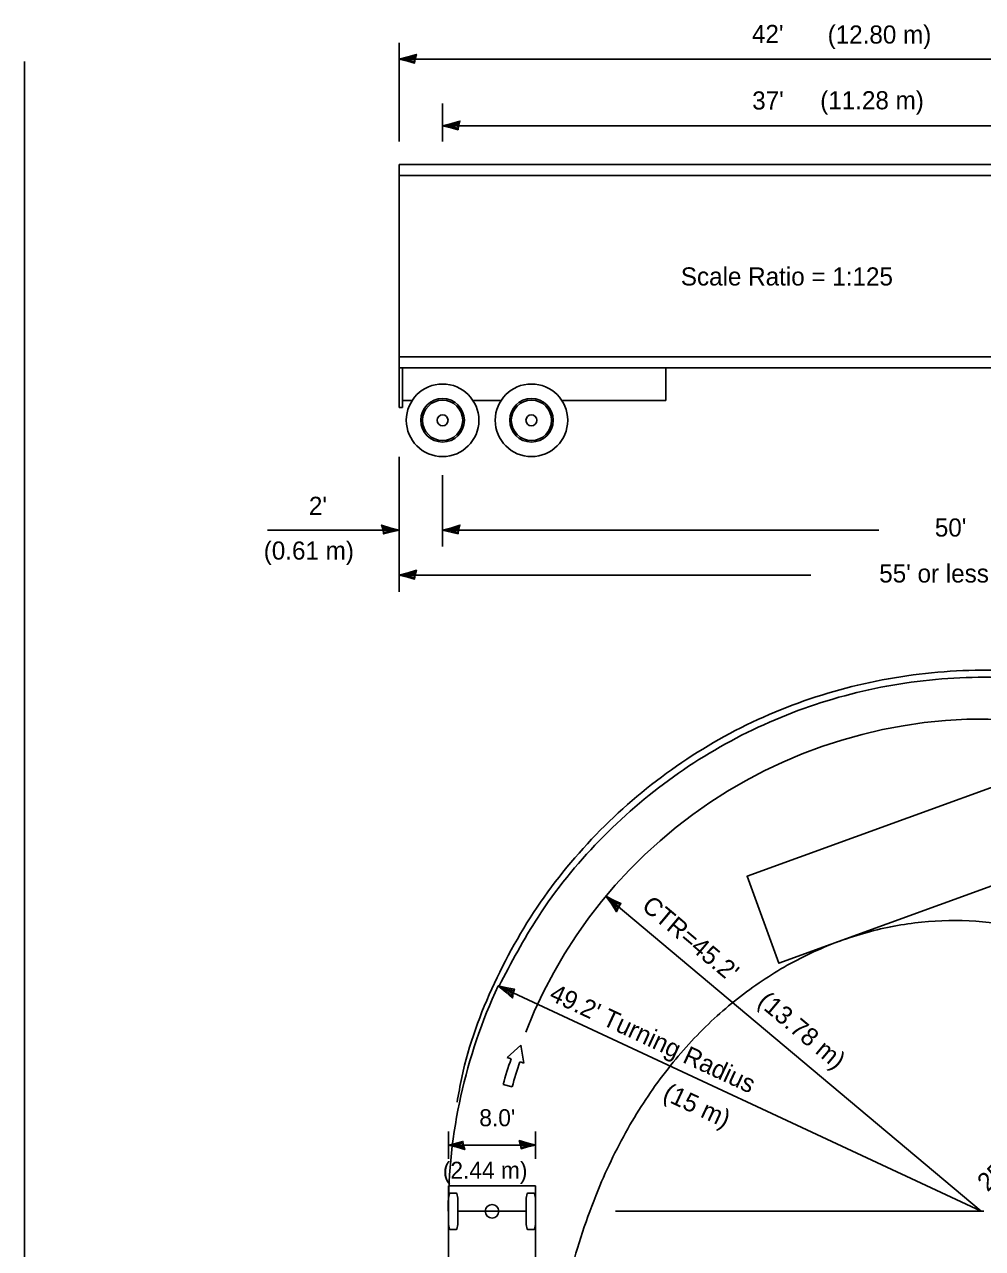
# Model space of a CAD drawing. Extents: x 2145173 to 2147094, y 2149363 to 2149822.
# Drawn here: x 2146867.7 to 2146916.1, y 2149589.7 to 2149651.5 of the extents above; entities that cross this region are included whole.
import ezdxf

# ---------------------------------------------------------------- set-up
doc = ezdxf.new("R2010")
doc.units = 0
for name, color, linetype in [('Design_EX_Roadway Dimensions', 7, 'Continuous'), ('Sheets_General Details', 7, 'Continuous'), ('Topo_Building', 7, 'Continuous')]:
    doc.layers.add(name, color=color, linetype=linetype)

msp = doc.modelspace()

# ---------------------------------------------------------------- linework, layer by layer
at = {"layer": 'Design_EX_Roadway Dimensions'}
for p, q in [((2146886.649, 2149650.567), (2146886.649, 2149645.591)), ((2146932.811, 2149649.743), (2146886.649, 2149649.743)), ((2146888.848, 2149647.505), (2146888.848, 2149645.593)), ((2146929.513, 2149646.376), (2146888.848, 2149646.376)), ((2146886.649, 2149629.672), (2146886.649, 2149622.858)), ((2146888.848, 2149628.752), (2146888.848, 2149625.158)), ((2146880.014, 2149625.982), (2146886.649, 2149625.982)), ((2146910.886, 2149625.982), (2146888.848, 2149625.982)), ((2146900.443, 2149623.703), (2146886.649, 2149623.703)), ((2146907.439, 2149623.703), (2146886.649, 2149623.703)), ((2146897.101, 2149607.501), (2146916.047, 2149591.603)), ((2146891.656, 2149602.977), (2146916.047, 2149591.603)), ((2146889.148, 2149595.631), (2146889.148, 2149594.257)), ((2146893.543, 2149595.631), (2146893.543, 2149594.257)), ((2146893.543, 2149594.944), (2146889.148, 2149594.944)), ((2146897.575, 2149591.603), (2146916.184, 2149591.603))]:
    msp.add_line(p, q, dxfattribs=at)
for points in [[(2146887.458, 2149649.76), (2146887.431, 2149649.545), (2146887.088, 2149649.641), (2146886.649, 2149649.743), (2146887.119, 2149649.86), (2146887.528, 2149649.984), (2146887.458, 2149649.76), (2146887.421, 2149649.62), (2146886.946, 2149649.745), (2146887.467, 2149649.908), (2146887.388, 2149649.722), (2146887.171, 2149649.75), (2146887.38, 2149649.806)], [(2146889.656, 2149646.398), (2146889.629, 2149646.181), (2146889.288, 2149646.275), (2146888.848, 2149646.376), (2146889.317, 2149646.493), (2146889.727, 2149646.621), (2146889.656, 2149646.398), (2146889.62, 2149646.256), (2146889.144, 2149646.378), (2146889.665, 2149646.541), (2146889.586, 2149646.355), (2146889.37, 2149646.383), (2146889.578, 2149646.44)], [(2146889.656, 2149626.005), (2146889.629, 2149625.79), (2146889.288, 2149625.88), (2146888.848, 2149625.982), (2146889.317, 2149626.098), (2146889.727, 2149626.229), (2146889.656, 2149626.005), (2146889.62, 2149625.861), (2146889.144, 2149625.983), (2146889.665, 2149626.148), (2146889.586, 2149625.962), (2146889.37, 2149625.99), (2146889.578, 2149626.048)], [(2146885.844, 2149626.005), (2146885.871, 2149625.787), (2146886.209, 2149625.88), (2146886.649, 2149625.982), (2146886.182, 2149626.095), (2146885.769, 2149626.227), (2146885.844, 2149626.005), (2146885.879, 2149625.858), (2146886.354, 2149625.982), (2146885.835, 2149626.147), (2146885.913, 2149625.962), (2146886.13, 2149625.988), (2146885.922, 2149626.045)], [(2146887.458, 2149623.724), (2146887.431, 2149623.509), (2146887.088, 2149623.599), (2146886.649, 2149623.703), (2146887.119, 2149623.819), (2146887.528, 2149623.949), (2146887.458, 2149623.724), (2146887.421, 2149623.582), (2146886.946, 2149623.705), (2146887.467, 2149623.87), (2146887.388, 2149623.685), (2146887.171, 2149623.709), (2146887.38, 2149623.768)], [(2146897.731, 2149606.944), (2146897.854, 2149607.135), (2146897.52, 2149607.288), (2146897.101, 2149607.501), (2146897.397, 2149607.096), (2146897.639, 2149606.717), (2146897.731, 2149606.944), (2146897.798, 2149607.082), (2146897.336, 2149607.303), (2146897.641, 2149606.823), (2146897.703, 2149607.022), (2146897.512, 2149607.148), (2146897.641, 2149606.961)], [(2146892.409, 2149602.602), (2146892.478, 2149602.817), (2146892.115, 2149602.879), (2146891.656, 2149602.977), (2146892.048, 2149602.662), (2146892.379, 2149602.358), (2146892.409, 2149602.602), (2146892.438, 2149602.752), (2146891.934, 2149602.846), (2146892.353, 2149602.461), (2146892.361, 2149602.67), (2146892.144, 2149602.742), (2146892.318, 2149602.595)], [(2146889.903, 2149594.924), (2146889.878, 2149595.126), (2146889.559, 2149595.038), (2146889.148, 2149594.944), (2146889.587, 2149594.837), (2146889.972, 2149594.715), (2146889.903, 2149594.924), (2146889.869, 2149595.058), (2146889.425, 2149594.944), (2146889.911, 2149594.79), (2146889.839, 2149594.962), (2146889.633, 2149594.938), (2146889.831, 2149594.885)], [(2146892.786, 2149594.964), (2146892.811, 2149594.761), (2146893.133, 2149594.849), (2146893.543, 2149594.944), (2146893.103, 2149595.052), (2146892.72, 2149595.172), (2146892.786, 2149594.964), (2146892.819, 2149594.83), (2146893.266, 2149594.944), (2146892.778, 2149595.098), (2146892.85, 2149594.926), (2146893.056, 2149594.95), (2146892.859, 2149595.003)]]:
    msp.add_lwpolyline(points, dxfattribs=at)
at = {"layer": 'Sheets_General Details'}
msp.add_line((2146867.735, 2149535.146), (2146867.735, 2149649.629), dxfattribs=at)
at = {"layer": 'Topo_Building'}
for p, q in [((2146932.811, 2149644.434), (2146886.649, 2149644.434)), ((2146886.649, 2149644.434), (2146886.649, 2149634.174)), ((2146932.811, 2149644.434), (2146886.649, 2149644.434)), ((2146886.649, 2149644.434), (2146886.649, 2149634.174)), ((2146932.811, 2149643.88), (2146886.649, 2149643.88)), ((2146932.811, 2149643.88), (2146886.649, 2149643.88)), ((2146932.811, 2149634.728), (2146886.649, 2149634.728)), ((2146932.811, 2149634.728), (2146886.649, 2149634.728)), ((2146932.811, 2149634.174), (2146886.649, 2149634.174)), ((2146886.649, 2149634.174), (2146886.649, 2149632.165)), ((2146932.811, 2149634.174), (2146886.649, 2149634.174)), ((2146886.649, 2149634.174), (2146886.649, 2149632.165)), ((2146886.833, 2149634.174), (2146886.833, 2149632.165)), ((2146886.833, 2149634.174), (2146886.833, 2149632.165)), ((2146886.833, 2149634.171), (2146886.833, 2149632.51)), ((2146886.833, 2149634.171), (2146886.833, 2149632.51)), ((2146900.115, 2149634.171), (2146900.115, 2149632.51)), ((2146900.115, 2149634.171), (2146900.115, 2149632.51)), ((2146887.308, 2149632.51), (2146886.833, 2149632.51)), ((2146887.308, 2149632.51), (2146886.833, 2149632.51)), ((2146891.797, 2149632.51), (2146890.387, 2149632.51)), ((2146891.797, 2149632.51), (2146890.387, 2149632.51)), ((2146900.115, 2149632.51), (2146894.874, 2149632.51)), ((2146900.115, 2149632.51), (2146894.874, 2149632.51)), ((2146886.649, 2149632.165), (2146886.833, 2149632.165)), ((2146886.649, 2149632.165), (2146886.833, 2149632.165)), ((2146892.798, 2149599.979), (2146892.118, 2149599.359)), ((2146892.953, 2149599.073), (2146892.798, 2149599.979)), ((2146892.118, 2149599.359), (2146892.318, 2149599.292)), ((2146892.76, 2149599.142), (2146892.953, 2149599.073)), ((2146891.913, 2149597.998), (2146892.364, 2149597.882)), ((2146891.913, 2149597.998), (2146891.913, 2149597.998)), ((2146893.068, 2149591.603), (2146889.624, 2149591.603))]:
    msp.add_line(p, q, dxfattribs=at)
for points in [[(2146927.518, 2149611.99), (2146905.822, 2149604.118), (2146904.229, 2149608.509), (2146925.926, 2149616.38), (2146927.518, 2149611.99)], [(2146893.544, 2149592.884), (2146893.544, 2149588.762), (2146889.148, 2149588.762), (2146889.148, 2149592.884), (2146893.544, 2149592.884)], [(2146889.148, 2149592.262), (2146889.206, 2149592.507), (2146889.239, 2149592.518), (2146889.532, 2149592.518), (2146889.566, 2149592.507), (2146889.624, 2149592.262), (2146889.624, 2149590.943), (2146889.566, 2149590.698), (2146889.532, 2149590.687), (2146889.239, 2149590.687), (2146889.206, 2149590.698), (2146889.148, 2149590.943), (2146889.148, 2149592.262)], [(2146893.068, 2149592.262), (2146893.126, 2149592.507), (2146893.159, 2149592.518), (2146893.452, 2149592.518), (2146893.486, 2149592.507), (2146893.544, 2149592.262), (2146893.544, 2149590.943), (2146893.486, 2149590.698), (2146893.452, 2149590.687), (2146893.159, 2149590.687), (2146893.126, 2149590.698), (2146893.068, 2149590.943), (2146893.068, 2149592.262)]]:
    msp.add_lwpolyline(points, dxfattribs=at)
for centre, radius in [((2146888.849, 2149631.518), 1.832), ((2146888.849, 2149631.518), 1.832), ((2146893.336, 2149631.518), 1.832), ((2146893.336, 2149631.518), 1.832), ((2146888.849, 2149631.518), 1.099), ((2146888.849, 2149631.518), 1.099), ((2146888.849, 2149631.518), 1.017), ((2146888.849, 2149631.518), 1.017), ((2146893.336, 2149631.518), 1.099), ((2146893.336, 2149631.518), 1.099), ((2146893.336, 2149631.518), 1.017), ((2146893.336, 2149631.518), 1.017), ((2146888.849, 2149631.518), 0.275), ((2146888.849, 2149631.518), 0.275), ((2146893.336, 2149631.518), 0.275), ((2146893.336, 2149631.518), 0.275), ((2146891.346, 2149591.603), 0.343)]:
    msp.add_circle(centre, radius, dxfattribs=at)
for centre, radius, start, end in [((2146916.184, 2149591.603), 24.838, 0, 158.63848), ((2146916.047, 2149591.603), 26.912, 154.9993, 180), ((2146904.345, 2149594.826), 12.831, 159.62716, 165.68591), ((2146904.345, 2149594.826), 12.365, 159.57636, 165.69109)]:
    msp.add_arc(centre, radius, start, end, dxfattribs=at)
for points in [[(2146889.582, 2149597.104), (2146889.821, 2149598.363), (2146891.463, 2149603.109), (2146893.98, 2149607.461), (2146897.261, 2149611.274), (2146901.186, 2149614.423), (2146905.627, 2149616.795), (2146910.433, 2149618.292), (2146915.429, 2149618.897), (2146920.401, 2149618.581), (2146925.281, 2149617.349), (2146929.852, 2149615.242), (2146933.959, 2149612.332), (2146937.461, 2149608.718), (2146940.24, 2149604.522), (2146942.204, 2149599.887), (2146943.282, 2149594.971), (2146943.469, 2149590.137), (2146943.53, 2149585.557), (2146943.659, 2149580.975), (2146943.699, 2149576.395), (2146943.69, 2149571.814), (2146943.657, 2149567.233), (2146943.629, 2149563.474)], [(2146891.694, 2149602.955), (2146893.669, 2149606.453), (2146896.759, 2149610.3), (2146900.506, 2149613.531), (2146904.789, 2149616.029), (2146909.459, 2149617.702), (2146914.362, 2149618.492), (2146919.276, 2149618.376), (2146924.136, 2149617.353), (2146928.727, 2149615.456), (2146932.892, 2149612.749), (2146936.489, 2149609.323), (2146939.397, 2149605.296), (2146941.516, 2149600.804), (2146942.774, 2149595.998), (2146943.151, 2149591.099), (2146943.201, 2149586.262), (2146943.215, 2149581.543), (2146943.219, 2149576.889), (2146943.22, 2149572.27), (2146943.22, 2149567.669), (2146943.22, 2149563.077), (2146943.22, 2149558.491), (2146943.22, 2149553.907), (2146943.22, 2149549.324), (2146943.22, 2149546.556)], [(2146894.058, 2149581.039), (2146894.34, 2149583.498), (2146895.361, 2149588.679), (2146896.792, 2149592.893), (2146898.428, 2149596.156), (2146900.365, 2149598.965), (2146902.568, 2149601.328), (2146904.99, 2149603.239), (2146907.582, 2149604.691), (2146910.286, 2149605.677), (2146913.039, 2149606.193), (2146915.779, 2149606.242), (2146918.41, 2149605.84), (2146920.918, 2149605.002), (2146923.213, 2149603.761), (2146925.249, 2149602.175), (2146927.031, 2149600.327), (2146928.596, 2149598.269), (2146929.993, 2149595.999), (2146931.264, 2149593.477), (2146932.618, 2149590.137), (2146934.045, 2149585.557), (2146935.115, 2149580.975), (2146935.93, 2149576.395), (2146936.554, 2149571.814), (2146937.036, 2149567.233), (2146937.407, 2149562.652), (2146937.694, 2149558.072), (2146937.916, 2149553.491), (2146938.097, 2149548.911), (2146938.189, 2149546.556)]]:
    msp.add_spline(points, degree=3, dxfattribs=at)

# ---------------------------------------------------------------- texts
at = {"layer": 'Design_EX_Roadway Dimensions'}
for s, height, p in [("42'", 0.9147, (2146904.472, 2149650.558)), ('(12.80 m)', 0.9147, (2146908.294, 2149650.529)), ("37'", 0.9148, (2146904.484, 2149647.201)), ('(11.28 m)', 0.9147, (2146907.918, 2149647.212)), ('Scale Ratio = 1:125', 0.91475, (2146900.88, 2149638.321)), ("2'", 0.9148, (2146882.099, 2149626.746)), ("50'", 0.9148, (2146913.707, 2149625.651)), ('(0.61 m)', 0.9147, (2146879.818, 2149624.489)), ("55' or less", 0.91476, (2146910.899, 2149623.333)), ("8.0'", 0.8586, (2146890.703, 2149595.895)), ('(2.44 m)', 0.8586, (2146888.86, 2149593.245))]:
    msp.add_text(s, height=height, dxfattribs=at).set_placement(p)
for s, height, rotation, p in [("49.2' Turning Radius", 0.91472, 335.00299, (2146894.175, 2149602.289)), ('(13.78 m)', 0.9147, 320.00299, (2146904.7, 2149602.073)), ('(15 m)', 0.9147, 335.00299, (2146899.908, 2149597.278)), ("25.28' Min.", 0.91472, 42.74753, (2146916.372, 2149592.553))]:
    msp.add_text(s, height=height, rotation=rotation, dxfattribs=at).set_placement(p)
at = {"layer": 'Topo_Building'}
msp.add_text("CTR=45.2'", height=0.9147, rotation=320.00299, dxfattribs=at).set_placement((2146898.849, 2149606.9))

doc.saveas('drawing.dxf')
